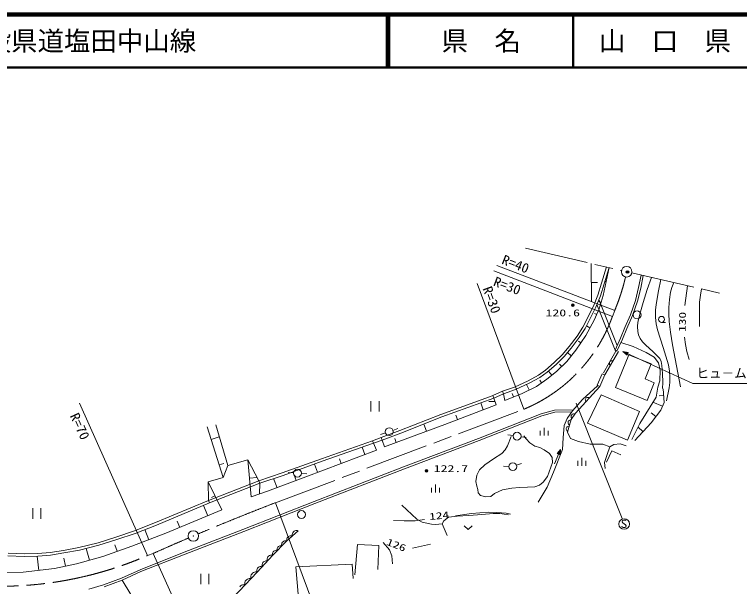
# Model space of a CAD drawing. Units: millimetres, scale not verified. Extents: x 40000 to 680000, y 20000 to 380000.
# Drawn here: x 227376 to 364467, y 271916 to 380000 of the extents above; entities that cross this region are included whole.
import ezdxf
from ezdxf.enums import TextEntityAlignment as Align

# ---------------------------------------------------------------- set-up
doc = ezdxf.new("R2010")
doc.units = ezdxf.units.MM
doc.header["$LTSCALE"] = 1000
doc.header["$PDMODE"] = 32
doc.header["$PDSIZE"] = 500
doc.linetypes.add('CHAIN', pattern=[18.5, 12, -1.5, 3.5, -1.5])
for name, color, linetype, lineweight in [('M-BGD', 7, 'Continuous', 13), ('M-BGD-EXST', 7, 'Continuous', 13), ('M-BMK', 2, 'CHAIN', 13), ('M-BMK-SRVR', 3, 'Continuous', 13), ('M-STR-HTXT', 7, 'Continuous', 13), ('M-TTL', 2, 'Continuous', 140), ('M-TTL-LINE', 7, 'Continuous', 50)]:
    doc.layers.add(name, color=color, linetype=linetype, lineweight=lineweight)
doc.layers.add('M-OTRS', color=6, linetype='Continuous')
doc.layers.add('M-TTL-TXT', color=7, linetype='Continuous')
doc.styles.add('ＭＳ ゴシック', font='')
doc.styles.get('ＭＳ ゴシック').set_extended_font_data('MS Gothic')

msp = doc.modelspace()

# ---------------------------------------------------------------- linework, layer by layer
at = {"layer": 'M-BGD'}
for p, q in [((336491, 325758), (336397, 332952)), ((338375, 329249), (339322, 332311)), ((339800, 332163), (338718, 326912)), ((338852, 329101), (339800, 332163)), ((345864, 330767), (345397, 328395)), ((346257, 330690), (345788, 328309)), ((336444, 329355), (337627, 329370)), ((337693, 326991), (338375, 329249)), ((338165, 326826), (338852, 329101)), ((339259, 329538), (339106, 329569)), ((345397, 328395), (344796, 325927)), ((345788, 328309), (345180, 325812)), ((354617, 328757), (354106, 324989)), ((336851, 324885), (337693, 326991)), ((337307, 324680), (338165, 326826)), ((338718, 326912), (337931, 324400)), ((337517, 325206), (340936, 316562)), ((338324, 325656), (337767, 325831)), ((337896, 326152), (341335, 317459)), ((344796, 325927), (343847, 323270)), ((345180, 325812), (344219, 323121)), ((334851, 320910), (336851, 324885)), ((335285, 320661), (337307, 324680)), ((337931, 324400), (336993, 322263)), ((336993, 322263), (335381, 319338)), ((337462, 323331), (337052, 323511)), ((343847, 323270), (342771, 320833)), ((344219, 323121), (343141, 320681)), ((333762, 319235), (334851, 320910)), ((336187, 320800), (335536, 321159)), ((342771, 320833), (341949, 318840)), ((349722, 321815), (350472, 321815)), ((334169, 318944), (335285, 320661)), ((343141, 320681), (342314, 318678)), ((332230, 317277), (333762, 319235)), ((332624, 316969), (334169, 318944)), ((335381, 319338), (333529, 316599)), ((334455, 317969), (334043, 318247)), ((341949, 318840), (340936, 316562)), ((342314, 318678), (341302, 316400)), ((330966, 315719), (332230, 317277)), ((331336, 315381), (332624, 316969)), ((342015, 318005), (344367, 317250)), ((344367, 317250), (346818, 316143)), ((329452, 314247), (330966, 315719)), ((329791, 313879), (331336, 315381)), ((333529, 316599), (331804, 314424)), ((332667, 315512), (331921, 316103)), ((341569, 316335), (339006, 311906)), ((339797, 314164), (341063, 316411)), ((340936, 316562), (341302, 316400)), ((343545, 315718), (341010, 309517)), ((347771, 314021), (343545, 315718)), ((346818, 316143), (348361, 315273)), ((327806, 312811), (329452, 314247)), ((331804, 314424), (329892, 312550)), ((338722, 312298), (339797, 314164)), ((339884, 314261), (339859, 314137)), ((339859, 314137), (339860, 314021)), ((339860, 314021), (339897, 313884)), ((339964, 314400), (339884, 314261)), ((340059, 314484), (339964, 314400)), ((340161, 314540), (340059, 314484)), ((340298, 314577), (340161, 314540)), ((340414, 314579), (340298, 314577)), ((340538, 314553), (340414, 314579)), ((346610, 311164), (347771, 314021)), ((348361, 315273), (349152, 314205)), ((349152, 314205), (349468, 312781)), ((326478, 311857), (327806, 312811)), ((328117, 312419), (329791, 313879)), ((328954, 311818), (328336, 312611)), ((330848, 313487), (330421, 313923)), ((339897, 313884), (339953, 313782)), ((339953, 313782), (340037, 313687)), ((349468, 312781), (349389, 310764)), ((324501, 310805), (326478, 311857)), ((324725, 310359), (326743, 311432)), ((326743, 311432), (328117, 312419)), ((329892, 312550), (328017, 311087)), ((337533, 309944), (338514, 312127)), ((338026, 309723), (339006, 311906)), ((338514, 312127), (339006, 311906)), ((321918, 309578), (324501, 310805)), ((322107, 309114), (324725, 310359)), ((324717, 309062), (324195, 310107)), ((328017, 311087), (326067, 309737)), ((327042, 310412), (326684, 310929)), ((334798, 307252), (337614, 309862)), ((337533, 309944), (338026, 309723)), ((348337, 310420), (346610, 311164)), ((346997, 307057), (348337, 310420)), ((349389, 310764), (349033, 309578)), ((317823, 307981), (319626, 308797)), ((319671, 308814), (321918, 309578)), ((319671, 308814), (319832, 308341)), ((319832, 308341), (322107, 309114)), ((326067, 309737), (323367, 308387)), ((338026, 309723), (333470, 304692)), ((341010, 309517), (346997, 307057)), ((348686, 307715), (349033, 309578)), ((350046, 309253), (350224, 306709)), ((308022, 304430), (317858, 307995)), ((308199, 303962), (318029, 307525)), ((318029, 307525), (317823, 307981)), ((318029, 307525), (319832, 308341)), ((318029, 307525), (318455, 306250)), ((320068, 307075), (319832, 308341)), ((323367, 308387), (320068, 307075)), ((321718, 307731), (321455, 308392)), ((332869, 305133), (334798, 307252)), ((335332, 307314), (335309, 307200)), ((335309, 307200), (335316, 307059)), ((335383, 307430), (335332, 307314)), ((335490, 307549), (335383, 307430)), ((335600, 307611), (335490, 307549)), ((335712, 307645), (335600, 307611)), ((335853, 307652), (335712, 307645)), ((338324, 308163), (335717, 302800)), ((335967, 307629), (335853, 307652)), ((336083, 307578), (335967, 307629)), ((345569, 305003), (338324, 308163)), ((345639, 302716), (348686, 307715)), ((350135, 307981), (349284, 307921)), ((294785, 306958), (294785, 304958)), ((296305, 304958), (296305, 306958)), ((318455, 306250), (308744, 302538)), ((316027, 305322), (315531, 306620)), ((318242, 306888), (317068, 306887)), ((335316, 307059), (335350, 306947)), ((335350, 306947), (335412, 306837)), ((349913, 305970), (348089, 306736)), ((350224, 306709), (349602, 305230)), ((300250, 301382), (308022, 304430)), ((326955, 304542), (315101, 299872)), ((329471, 305243), (326955, 304542)), ((329530, 304844), (327083, 304162)), ((332847, 305319), (329471, 305243)), ((332856, 304919), (329530, 304844)), ((331856, 303677), (332869, 305133)), ((333470, 304692), (332647, 303458)), ((332753, 304375), (332665, 304242)), ((332853, 304452), (332753, 304375)), ((332959, 304502), (332853, 304452)), ((333097, 304530), (332959, 304502)), ((333214, 304525), (333097, 304530)), ((333336, 304491), (333214, 304525)), ((343307, 299586), (345569, 305003)), ((349602, 305230), (347739, 302864)), ((348671, 304047), (347771, 304756)), ((300429, 300915), (308199, 303962)), ((311171, 303466), (310854, 304295)), ((327083, 304162), (315245, 299499)), ((331318, 302349), (331856, 303677)), ((332098, 303126), (332049, 302974)), ((332049, 302974), (332050, 302847)), ((332173, 303228), (332098, 303126)), ((332261, 303304), (332173, 303228)), ((332387, 303369), (332261, 303304)), ((332647, 303458), (332299, 302383)), ((332501, 303395), (332387, 303369)), ((332627, 303396), (332501, 303395)), ((332631, 304120), (332626, 304003)), ((332626, 304003), (332653, 303865)), ((332665, 304242), (332631, 304120)), ((332653, 303865), (332703, 303759)), ((332703, 303759), (332781, 303659)), ((266816, 292485), (263825, 302107)), ((265423, 302447), (267700, 294763)), ((298946, 301423), (299888, 301759)), ((308744, 302538), (301769, 299951)), ((305256, 301244), (304750, 302610)), ((327518, 301924), (327518, 300424)), ((331097, 299976), (331318, 302349)), ((331739, 301902), (331699, 301747)), ((331699, 301747), (331707, 301621)), ((331707, 301621), (331740, 301509)), ((331808, 302008), (331739, 301902)), ((331892, 302090), (331808, 302008)), ((332014, 302161), (331892, 302090)), ((332299, 302383), (331951, 301054)), ((332126, 302194), (332014, 302161)), ((332050, 302847), (332076, 302734)), ((332076, 302734), (332141, 302608)), ((332252, 302202), (332126, 302194)), ((332141, 302608), (332217, 302520)), ((332217, 302520), (332319, 302445)), ((335717, 302800), (343307, 299586)), ((344101, 299670), (345639, 302716)), ((347739, 302864), (344693, 299493)), ((346216, 301179), (345287, 302018)), ((297525, 300943), (296573, 300637)), ((296699, 300054), (300250, 301382)), ((296874, 299586), (300429, 300915)), ((321279, 300247), (320619, 298486)), ((321674, 300422), (320683, 300557)), ((324142, 299807), (323665, 300358)), ((326768, 301324), (326768, 300424)), ((328268, 301324), (328268, 300424)), ((331740, 301509), (331811, 301387)), ((331811, 301387), (331892, 301304)), ((331892, 301304), (331998, 301235)), ((331951, 301054), (332502, 299889)), ((264573, 299701), (266096, 300175)), ((285416, 296065), (295077, 299457)), ((285584, 295594), (295242, 298985)), ((295070, 299454), (296701, 300055)), ((295242, 298985), (295070, 299454)), ((295242, 298985), (296874, 299586)), ((295242, 298985), (295852, 297687)), ((296701, 300055), (296874, 299586)), ((297344, 298301), (296874, 299586)), ((301769, 299951), (297344, 298301)), ((299557, 299126), (299269, 299896)), ((315101, 299872), (300950, 294526)), ((315245, 299499), (301093, 294152)), ((323157, 300201), (324144, 300041)), ((324803, 299073), (324142, 299807)), ((325794, 298449), (324803, 299073)), ((331002, 297824), (331097, 299976)), ((332502, 299889), (334045, 299296)), ((334045, 299296), (336259, 298782)), ((340689, 298742), (341875, 298861)), ((341875, 298861), (343022, 298505)), ((295852, 297687), (282456, 292655)), ((293619, 296848), (293099, 298232)), ((320178, 297752), (319554, 297018)), ((320619, 298486), (320178, 297752)), ((326711, 298192), (325794, 298449)), ((327519, 297752), (326711, 298192)), ((328509, 297018), (327519, 297752)), ((329294, 293490), (331002, 297824)), ((329497, 295064), (330644, 297832)), ((330644, 297832), (329965, 297031)), ((330598, 297722), (330036, 297045)), ((330552, 297611), (330107, 297059)), ((330506, 297500), (330177, 297073)), ((330436, 296966), (330506, 297500)), ((330476, 296906), (330552, 297611)), ((330516, 296846), (330598, 297722)), ((330557, 296786), (330644, 297832)), ((336259, 298782), (338632, 298821)), ((338632, 298821), (339977, 298307)), ((339345, 295425), (340345, 297550)), ((339977, 298307), (339423, 296883)), ((339977, 298307), (340689, 298742)), ((340345, 297550), (342042, 296800)), ((319554, 297018), (317939, 296027)), ((329023, 296320), (328509, 297018)), ((329133, 295329), (329023, 296320)), ((329965, 297031), (330557, 296786)), ((330036, 297045), (330516, 296846)), ((330107, 297059), (330476, 296906)), ((330177, 297073), (330436, 296966)), ((330460, 297389), (330248, 297087)), ((330248, 297087), (330396, 297026)), ((330399, 297241), (330319, 297101)), ((330319, 297101), (330356, 297086)), ((330356, 297086), (330399, 297241)), ((330396, 297026), (330460, 297389)), ((334649, 296238), (334649, 294738)), ((339423, 296883), (338949, 295341)), ((266068, 294890), (266944, 295163)), ((267700, 294763), (266816, 292485)), ((267700, 294763), (271474, 295851)), ((271474, 295851), (273579, 291905)), ((272154, 288881), (271474, 295851)), ((277994, 293362), (285416, 296065)), ((278158, 292889), (285584, 295594)), ((284689, 293494), (284102, 295054)), ((289154, 295171), (288820, 296059)), ((316325, 294926), (315297, 293935)), ((317939, 296027), (316325, 294926)), ((322315, 294813), (323256, 295153)), ((328179, 292687), (329133, 295329)), ((333899, 295638), (333899, 294738)), ((335399, 295638), (335399, 294738)), ((338949, 295341), (339067, 294194)), ((280145, 293398), (279148, 293482)), ((300950, 294526), (284015, 287968)), ((301093, 294152), (284161, 287595)), ((315297, 293935), (314820, 292981)), ((320861, 294604), (319863, 294664)), ((328123, 290706), (329294, 293490)), ((266816, 292485), (263980, 291700)), ((271814, 292366), (273239, 292505)), ((273579, 291905), (277994, 293362)), ((273736, 291430), (278158, 292889)), ((282456, 292655), (275214, 289901)), ((277025, 290590), (276374, 292301)), ((280646, 291967), (280279, 292930)), ((281640, 293276), (282637, 293197)), ((314820, 292981), (314636, 291769)), ((327372, 291659), (328179, 292687)), ((263980, 291700), (264063, 288157)), ((263980, 291700), (266596, 286376)), ((264072, 288160), (273553, 291895)), ((264255, 287695), (273736, 291430)), ((273553, 291895), (273736, 291430)), ((273684, 289391), (273736, 291430)), ((307008, 291184), (307008, 289684)), ((314636, 291769), (314820, 290889)), ((314820, 290889), (314967, 290265)), ((322894, 290595), (324362, 290705)), ((324362, 290705), (325794, 290779)), ((325794, 290779), (326674, 291072)), ((326383, 287827), (328123, 290706)), ((326674, 291072), (327372, 291659)), ((275214, 289901), (272154, 288881)), ((306258, 290584), (306258, 289684)), ((307758, 290584), (307758, 289684)), ((314967, 290265), (315077, 289641)), ((315077, 289641), (315517, 289090)), ((317426, 288907), (318160, 289457)), ((318160, 289457), (319628, 290155)), ((319628, 290155), (321426, 290485)), ((321426, 290485), (322894, 290595)), ((254065, 283995), (264063, 288157)), ((264063, 288157), (264255, 287695)), ((265288, 289038), (264635, 288717)), ((284015, 287968), (270579, 282693)), ((315517, 289090), (316471, 288833)), ((316471, 288833), (317426, 288907)), ((230840, 286691), (230840, 284691)), ((232360, 284691), (232360, 286691)), ((254253, 283531), (264255, 287695)), ((263941, 285278), (263135, 287229)), ((284161, 287595), (270723, 282320)), ((300620, 287273), (303446, 284631)), ((266596, 286376), (255979, 281986)), ((309465, 284998), (311080, 285218)), ((311080, 285218), (313282, 285328)), ((313282, 285328), (315741, 285512)), ((315741, 285512), (317870, 285695)), ((317870, 285695), (319118, 285732)), ((319118, 285732), (320769, 285438)), ((250048, 282413), (254065, 283995)), ((258633, 283083), (258152, 284246)), ((303446, 284631), (304474, 284044)), ((304474, 284044), (306235, 283713)), ((306970, 283640), (308254, 283787)), ((308254, 283787), (308548, 284337)), ((308254, 283787), (309208, 281548)), ((308548, 284337), (309465, 284998)), ((246542, 281259), (250048, 282413)), ((250218, 281943), (254253, 283531)), ((252756, 280756), (252031, 282656)), ((270579, 282693), (259475, 278427)), ((281044, 282442), (278837, 280506)), ((280407, 282441), (280252, 282345)), ((280601, 282492), (280407, 282441)), ((280751, 282504), (280601, 282492)), ((280878, 282496), (280751, 282504)), ((281044, 282442), (280878, 282496)), ((306235, 283713), (306970, 283640)), ((312395, 283393), (313145, 282673)), ((313145, 282673), (313895, 283393)), ((243169, 280191), (246542, 281259)), ((246698, 280784), (250218, 281943)), ((255979, 281986), (249534, 279526)), ((270723, 282320), (259621, 278055)), ((278943, 281120), (278872, 280946)), ((279050, 281252), (278943, 281120)), ((279177, 281362), (279050, 281252)), ((279322, 281452), (279177, 281362)), ((279503, 281500), (279322, 281452)), ((279643, 281511), (279503, 281500)), ((279761, 281503), (279643, 281511)), ((279917, 281453), (279761, 281503)), ((279894, 281752), (279886, 281625)), ((279886, 281625), (279917, 281453)), ((279925, 281899), (279894, 281752)), ((280001, 282085), (279925, 281899)), ((280116, 282226), (280001, 282085)), ((280252, 282345), (280116, 282226)), ((239552, 279256), (243169, 280191)), ((239658, 278766), (243307, 279711)), ((243307, 279711), (246698, 280784)), ((246794, 278561), (246365, 279777)), ((278837, 280506), (276203, 277833)), ((277903, 279966), (277886, 279837)), ((277886, 279837), (277886, 279726)), ((277886, 279726), (277924, 279580)), ((277957, 280131), (277903, 279966)), ((278048, 280261), (277957, 280131)), ((278158, 280372), (278048, 280261)), ((278286, 280465), (278158, 280372)), ((278451, 280521), (278286, 280465)), ((278579, 280540), (278451, 280521)), ((278689, 280541), (278579, 280540)), ((278837, 280506), (278689, 280541)), ((278843, 280809), (278835, 280690)), ((278835, 280690), (278864, 280530)), ((278872, 280946), (278843, 280809)), ((291732, 274127), (292241, 279882)), ((292241, 279882), (296297, 279648)), ((297097, 280227), (298308, 278832)), ((302653, 279188), (306013, 279925)), ((231772, 278150), (234103, 278361)), ((234103, 278361), (236610, 278744)), ((236610, 278744), (239552, 279256)), ((236696, 278251), (239658, 278766)), ((241579, 276895), (240954, 279102)), ((249534, 279526), (244054, 277596)), ((259475, 278427), (251128, 275088)), ((276202, 278351), (276148, 278185)), ((276293, 278480), (276202, 278351)), ((276403, 278591), (276293, 278480)), ((276531, 278684), (276403, 278591)), ((276696, 278741), (276531, 278684)), ((276824, 278760), (276696, 278741)), ((276935, 278761), (276824, 278760)), ((277082, 278725), (276935, 278761)), ((277062, 279081), (277046, 278962)), ((277046, 278962), (277047, 278860)), ((277047, 278860), (277082, 278725)), ((277112, 279234), (277062, 279081)), ((277196, 279354), (277112, 279234)), ((277297, 279456), (277196, 279354)), ((277415, 279542), (277297, 279456)), ((277568, 279594), (277415, 279542)), ((277687, 279612), (277568, 279594)), ((277788, 279613), (277687, 279612)), ((277924, 279580), (277788, 279613)), ((296297, 279648), (296106, 275104)), ((298308, 278832), (298748, 277731)), ((226132, 277693), (229184, 277564)), ((226153, 278193), (229186, 278065)), ((229184, 277564), (231802, 277650)), ((229186, 278065), (231772, 278150)), ((231987, 274965), (231661, 277646)), ((231802, 277650), (234163, 277865)), ((234163, 277865), (236696, 278251)), ((237017, 275759), (236709, 277237)), ((244054, 277596), (239103, 276195)), ((259621, 278055), (251284, 274720)), ((276203, 277833), (273260, 274619)), ((275149, 277171), (275135, 277022)), ((275135, 277022), (275140, 276895)), ((275205, 277365), (275149, 277171)), ((275304, 277518), (275205, 277365)), ((275426, 277650), (275304, 277518)), ((275569, 277763), (275426, 277650)), ((275757, 277835), (275569, 277763)), ((275905, 277863), (275757, 277835)), ((276032, 277868), (275905, 277863)), ((276203, 277833), (276032, 277868)), ((276148, 278185), (276131, 278056)), ((276131, 278056), (276132, 277946)), ((276132, 277946), (276170, 277799)), ((298748, 277731), (298822, 276190)), ((239103, 276195), (234931, 275323)), ((273611, 275624), (273467, 275512)), ((273799, 275696), (273611, 275624)), ((273946, 275724), (273799, 275696)), ((274073, 275729), (273946, 275724)), ((274245, 275694), (274073, 275729)), ((274207, 276109), (274193, 275970)), ((274193, 275970), (274198, 275851)), ((274198, 275851), (274245, 275694)), ((274258, 276290), (274207, 276109)), ((274351, 276432), (274258, 276290)), ((274464, 276556), (274351, 276432)), ((274599, 276661), (274464, 276556)), ((274774, 276728), (274599, 276661)), ((274912, 276754), (274774, 276728)), ((275030, 276760), (274912, 276754)), ((275190, 276727), (275030, 276760)), ((275140, 276895), (275190, 276727)), ((280583, 275656), (291243, 276144)), ((281071, 269689), (280583, 275656)), ((291243, 276144), (291392, 273448)), ((229044, 274607), (221851, 274451)), ((234931, 275323), (229044, 274607)), ((251128, 275088), (247611, 273508)), ((251284, 274720), (247763, 273137)), ((262610, 274326), (262610, 272326)), ((264130, 272326), (264130, 274326)), ((273260, 274619), (268728, 269816)), ((272235, 274276), (272120, 274104)), ((272375, 274425), (272235, 274276)), ((272540, 274550), (272375, 274425)), ((272754, 274628), (272540, 274550)), ((272922, 274657), (272754, 274628)), ((273066, 274661), (272922, 274657)), ((273260, 274619), (273066, 274661)), ((273191, 275032), (273176, 274883)), ((273176, 274883), (273182, 274756)), ((273182, 274756), (273232, 274588)), ((273246, 275226), (273191, 275032)), ((273346, 275379), (273246, 275226)), ((273467, 275512), (273346, 275379)), ((247611, 273508), (244200, 272250)), ((247763, 273137), (244330, 271871)), ((247763, 273137), (249383, 270433)), ((271021, 272898), (270959, 272693)), ((271129, 273060), (271021, 272898)), ((271261, 273200), (271129, 273060)), ((271416, 273317), (271261, 273200)), ((271617, 273391), (271416, 273317)), ((271775, 273418), (271617, 273391)), ((271911, 273422), (271775, 273418)), ((272093, 273382), (271911, 273422)), ((272054, 273886), (272035, 273717)), ((272035, 273717), (272039, 273573)), ((272039, 273573), (272093, 273382)), ((272120, 274104), (272054, 273886)), ((244200, 272250), (241442, 271379)), ((270111, 272024), (269971, 271876)), ((270275, 272149), (270111, 272024)), ((270490, 272228), (270275, 272149)), ((270657, 272257), (270490, 272228)), ((270801, 272261), (270657, 272257)), ((270995, 272218), (270801, 272261)), ((270959, 272693), (270941, 272534)), ((270941, 272534), (270944, 272398)), ((270944, 272398), (270995, 272218))]:
    msp.add_line(p, q, dxfattribs=at)
for points in [[(347829, 330316), (347012, 328048), (346248, 325611), (345722, 323796), (345273, 321847), (345195, 321047), (345244, 320069), (345377, 319481), (345674, 318795), (346141, 318146), (346678, 317585), (348169, 316255), (349419, 315004), (349638, 314439), (349807, 313653), (349938, 312179), (349974, 310467), (349878, 309321)], [(349567, 329917), (349125, 327756), (348717, 325188), (348589, 324147), (348555, 322766), (348701, 321573), (348961, 320388), (350058, 317086), (351039, 313790), (351226, 312632), (351312, 311470), (351299, 310468), (351184, 309458), (350643, 306980)], [(352077, 329340), (351679, 328419), (351403, 327519), (351208, 326131), (351103, 324610), (351073, 323414), (351151, 322016), (351407, 319974), (351820, 317609), (353318, 309655)], [(357294, 328142), (357072, 326961), (356931, 325627), (356901, 321025)], [(354058, 319060), (354241, 317671), (354533, 316319), (354942, 314814)], [(310761, 285289), (313805, 285702), (316940, 285992), (318597, 285925), (320330, 285743), (321169, 285577)], [(299038, 284403), (301073, 284327), (303122, 284352), (304872, 284582)]]:
    msp.add_lwpolyline(points, dxfattribs=at)
for centre, radius in [((332934, 325092), 250), ((332934, 325092), 150), ((332934, 325092), 50), ((345092, 323224), 750), ((349722, 322385), 570), ((298240, 301172), 750), ((322417, 300321), 750), ((321610, 294559), 750), ((280892, 293335), 750), ((305293, 293773), 250), ((305293, 293773), 150), ((305293, 293773), 50), ((281646, 285512), 750)]:
    msp.add_circle(centre, radius, dxfattribs=at)
at = {"layer": 'M-BGD-EXST'}
for p, q in [((333596, 306547), (342251, 284740)), ((342340, 284358), (342300, 284118)), ((342300, 284118), (342380, 283918)), ((342580, 284478), (342340, 284358)), ((342380, 283918), (342940, 283598)), ((342740, 284478), (342580, 284478)), ((342900, 284438), (342740, 284478)), ((342980, 284358), (342900, 284438)), ((342260, 283158), (342180, 283278)), ((342500, 283038), (342260, 283158)), ((342780, 283038), (342500, 283038)), ((342980, 283158), (342780, 283038)), ((342940, 283598), (343020, 283398)), ((343020, 283398), (342980, 283158))]:
    msp.add_line(p, q, dxfattribs=at)
msp.add_circle((342660, 283718), 1000, dxfattribs=at)
at = {"layer": 'M-BMK'}
for p, q in [((323970, 335832), (342162, 331616)), ((344111, 331170), (361202, 327244)), ((340441, 322961), (340874, 324091)), ((276698, 287746), (323693, 305413)), ((252525, 277770), (253601, 278168))]:
    msp.add_line(p, q, dxfattribs=at)
for centre, radius, start, end in [((303972, 339526), 40000, 337.30244, 346.83803), ((312218, 333132), 30000, 292.48769, 340.18147), ((456690, -178734), 500000, 111.09912, 112.90225), ((456467, -178828), 500000, 113.10379, 113.93707), ((224594, 341956), 70000, 263.07594, 293.51701)]:
    msp.add_arc(centre, radius, start, end, dxfattribs=at)
at = {"layer": 'M-BMK-SRVR'}
for centre, radius in [((343137, 331394), 1000), ((343137, 331394), 40), ((261189, 281461), 1000), ((261189, 281461), 40)]:
    msp.add_circle(centre, radius, dxfattribs=at)
at = {"layer": 'M-OTRS'}
msp.add_point((343282, 331345), dxfattribs=at)
at = {"layer": 'M-STR-HTXT'}
for p, q in [((340874, 324091), (318589, 332567)), ((318043, 331567), (340441, 322961)), ((323693, 305413), (314870, 329163)), ((342410, 316310), (343436, 316149)), ((343204, 315640), (342410, 316310)), ((342410, 316310), (355654, 310269)), ((342665, 316193), (343366, 316093)), ((343200, 315729), (342665, 316193)), ((342810, 316127), (343297, 316037)), ((343197, 315819), (342810, 316127)), ((343029, 316027), (343227, 315981)), ((343194, 315908), (343029, 316027)), ((343227, 315981), (343194, 315908)), ((343297, 316037), (343197, 315819)), ((343366, 316093), (343200, 315729)), ((343436, 316149), (343204, 315640)), ((355654, 310269), (384337, 310269)), ((239690, 306548), (252525, 277770)), ((288214, 257029), (276698, 287746)), ((253601, 278168), (266436, 249663))]:
    msp.add_line(p, q, dxfattribs=at)
at = {"layer": 'M-TTL'}
msp.add_line((680000, 380000), (40000, 380000), dxfattribs=at)
at = {"layer": 'M-TTL-LINE'}
for p, q in [((297750, 380000), (297750, 370000)), ((298250, 380000), (298250, 370000)), ((333000, 380000), (333000, 370000)), ((40000, 370000), (680000, 370000))]:
    msp.add_line(p, q, dxfattribs=at)

# ---------------------------------------------------------------- texts
at = {"layer": 'M-BGD', "style": 'ＭＳ ゴシック', "width": 1.45}
for s, p in [('120.6', (327789, 322565)), ('122.7', (306647, 293142))]:
    msp.add_text(s, height=1320, dxfattribs=at).set_placement(p, align=Align.BOTTOM_LEFT)
at = {"layer": 'M-BGD', "style": 'ＭＳ ゴシック', "width": 1.4}
for s, rotation, p in [('130', 89, (354687, 320017)), ('124', 5.4, (305894, 284065)), ('126', 338.7, (297436, 279466))]:
    msp.add_text(s, height=1320, rotation=rotation, dxfattribs=at).set_placement(p, align=Align.BOTTOM_LEFT)
at = {"layer": 'M-STR-HTXT', "style": 'ＭＳ ゴシック', "width": 1.05}
for s, rotation, p in [('R=40', 338.7, (319153, 332432)), ('R=30', 339.3, (317577, 328294)), ('R=30', 290.1, (315344, 328032)), ('R=70', 294.8, (237304, 303947))]:
    msp.add_text(s, height=1833, rotation=rotation, dxfattribs=at).set_placement(p, align=Align.BOTTOM_LEFT)
at = {"layer": 'M-STR-HTXT', "style": 'ＭＳ ゴシック', "width": 0.95}
msp.add_text('ヒュ－ム管 L=10.0 Φ=700', height=1833, dxfattribs=at).set_placement((356320, 310769), align=Align.BOTTOM_LEFT)
at = {"layer": 'M-TTL-TXT', "style": 'ＭＳ ゴシック'}
msp.add_text('一般県道塩田中山線', height=3666, dxfattribs=at).set_placement((216734, 375000), align=Align.MIDDLE_LEFT)
for s, p in [('県\u3000名', (315625, 375000)), ('山\u3000口\u3000県', (350375, 375000))]:
    msp.add_text(s, height=3666, dxfattribs=at).set_placement(p, align=Align.MIDDLE_CENTER)

doc.saveas('drawing.dxf')
